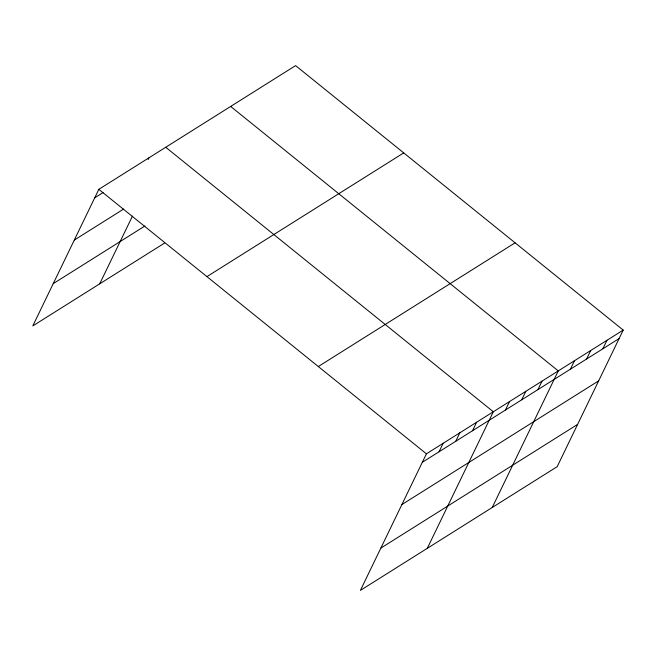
<?xml version="1.0" encoding="UTF-8"?>
<svg xmlns="http://www.w3.org/2000/svg" width="656" height="656" viewBox="0 0 656 656"><rect width="100%" height="100%" fill="white"/><g stroke="black" fill="none" stroke-linecap="round" stroke-linejoin="round"><path stroke-width="0.98" d="M623.2 330.091L426.416 453.821L360.398 590.392L557.182 466.662L623.2 330.091L295.602 65.608L98.818 189.338L32.8 325.909L164.648 243.007M148.182 159.482L149.002 157.784M99.704 283.843L132.422 216.168M439.044 451.787L443.144 443.3M455.764 441.267L459.864 432.788M472.492 430.754L476.592 422.267M427.302 548.326L493.32 411.755L165.73 147.272M505.456 410.025L509.556 401.546M521.692 399.816L525.792 391.337M537.928 389.615L542.028 381.128M492.238 507.49L558.264 370.919L230.666 106.444M570.392 369.197L574.492 360.718M586.628 358.988L590.728 350.509M602.864 348.779L606.964 340.3M94.718 197.817L103.082 192.561M74.284 240.088L123.631 209.067M53.234 283.638L144.919 225.992M206.927 276.619L403.711 152.889M318.308 366.54L515.091 242.81M422.316 462.3L619.1 338.578M401.882 504.571L598.666 380.841M380.824 548.121L577.616 424.391M98.818 189.338L426.416 453.821"/></g></svg>
